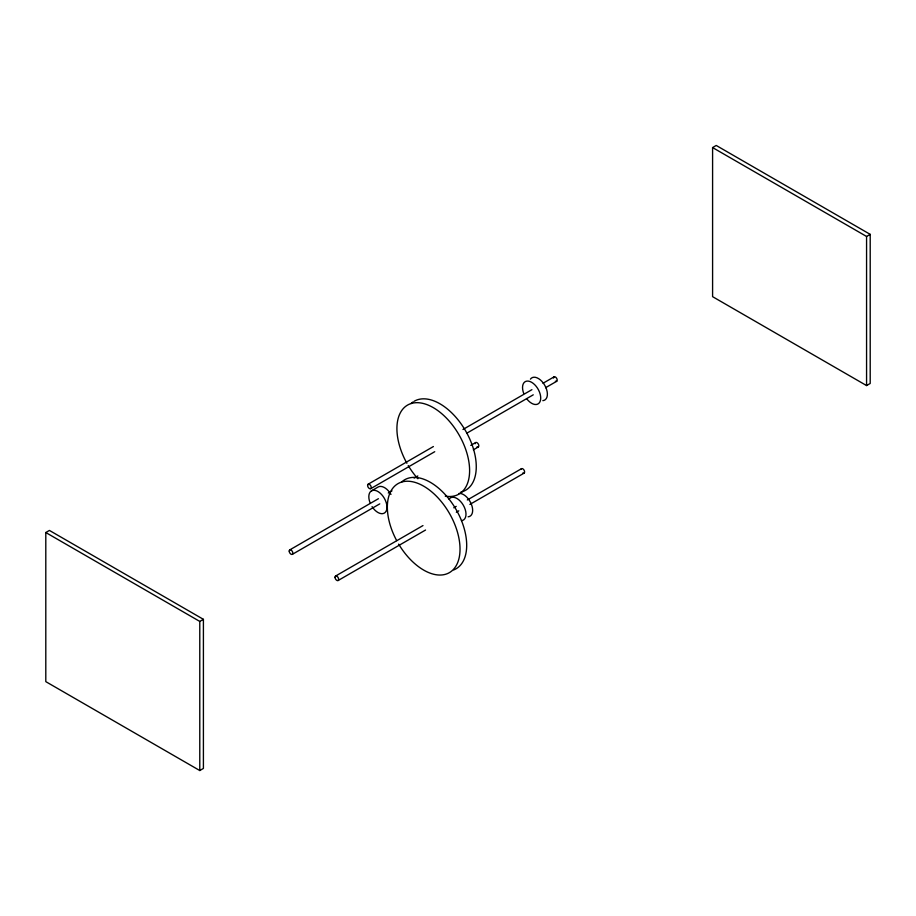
<?xml version="1.0" encoding="UTF-8"?>
<svg xmlns="http://www.w3.org/2000/svg" width="916" height="916" viewBox="0 0 916 916"><rect width="100%" height="100%" fill="white"/><g stroke="black" fill="none" stroke-linecap="round" stroke-linejoin="round"><path stroke-width="1.37" d="M45.8 532.528L49.43 530.433L203.409 619.331L203.409 768.432L199.78 770.539L45.8 681.641L45.8 532.528L199.78 621.426L203.409 619.331M712.591 147.568L716.22 145.461L870.2 234.359L870.2 383.472L866.57 385.567L712.591 296.67L712.591 147.568L866.57 236.465L870.2 234.359M368.129 484.22L433.405 446.539M462.958 429.478L531.921 389.655M543.005 383.266L554.088 376.865M370.705 488.675L434.734 451.702M466.759 433.222L533.261 394.819M545.581 387.708L556.665 381.308M371.472 490.85L378.136 487.003A12.847 7.42 60 0 1 390.983 494.422M289.754 549.898L378.423 498.705M388.27 493.026L391.968 490.884M414.135 478.095L417.822 475.954M470.778 445.382L475.713 442.543M292.319 554.352L379.762 503.869M473.354 449.836L478.278 446.985M335.542 576.061L422.974 525.578M453.764 507.808L456.225 506.376M467.309 499.987L521.502 468.694M338.107 580.515L425.551 530.032M456.34 512.25L458.801 510.83M469.885 504.43L524.067 473.148M866.57 236.465L866.57 385.567M199.78 621.426L199.78 770.539M553.562 378.033A2.565 1.489 60 0 1 555.371 376.991A2.565 1.489 60 0 1 557.191 380.14A2.565 1.489 60 0 1 555.371 381.182M521.032 469.37A2.565 1.489 60 0 1 523.105 469.038A2.565 1.489 60 0 1 524.593 472.152A2.565 1.489 60 0 1 522.784 473.022M475.175 443.71A2.565 1.489 60 0 1 476.996 442.668A2.565 1.489 60 0 1 478.816 445.817A2.565 1.489 60 0 1 476.996 446.859M523.757 393.502A12.847 7.42 60 0 1 530.055 381.548A12.847 7.42 60 0 1 540.577 399.788A12.847 7.42 60 0 1 527.089 399.262M530.421 379.155A12.847 7.42 60 0 1 544.722 385.235A12.847 7.42 60 0 1 542.833 400.658M411.089 403.544A51.399 29.678 60 0 1 413.139 401.918M414.227 401.231A51.399 29.678 60 0 1 467.767 434.848A51.399 29.678 60 0 1 460.759 492.155M406.899 463.267A51.399 29.678 60 0 1 412.189 403.235A51.399 29.678 60 0 1 465.546 448.943A51.399 29.678 60 0 1 445.256 496.129M417.891 478.747A51.399 29.678 60 0 1 408.238 465.58M401.517 482.091A51.399 29.678 60 0 1 455.481 508.483A51.399 29.678 60 0 1 453.718 569.924M396.685 540.635A51.399 29.678 60 0 1 415.2 482.434A51.399 29.678 60 0 1 458.79 559.264A51.399 29.678 60 0 1 398.666 544.127M449.046 499.163A12.847 7.42 60 0 1 463.336 505.243A12.847 7.42 60 0 1 461.458 520.666M459.03 493.403A12.847 7.42 60 0 1 471.442 504.407A12.847 7.42 60 0 1 468.11 516.819M370.03 502.678A12.847 7.42 60 0 1 376.842 490.953A12.847 7.42 60 0 1 386.598 510.017A12.847 7.42 60 0 1 372.056 506.64M367.602 485.4A2.565 1.489 60 0 0 370.327 488.789A2.565 1.489 60 0 0 370.327 485.159A2.565 1.489 60 0 0 367.602 485.4M335.004 577.24A2.565 1.489 60 0 0 337.741 580.63A2.565 1.489 60 0 0 337.741 576.988A2.565 1.489 60 0 0 335.004 577.24M289.216 551.077A2.565 1.489 60 0 0 291.941 554.466A2.565 1.489 60 0 0 291.941 550.837A2.565 1.489 60 0 0 289.216 551.077"/></g></svg>
